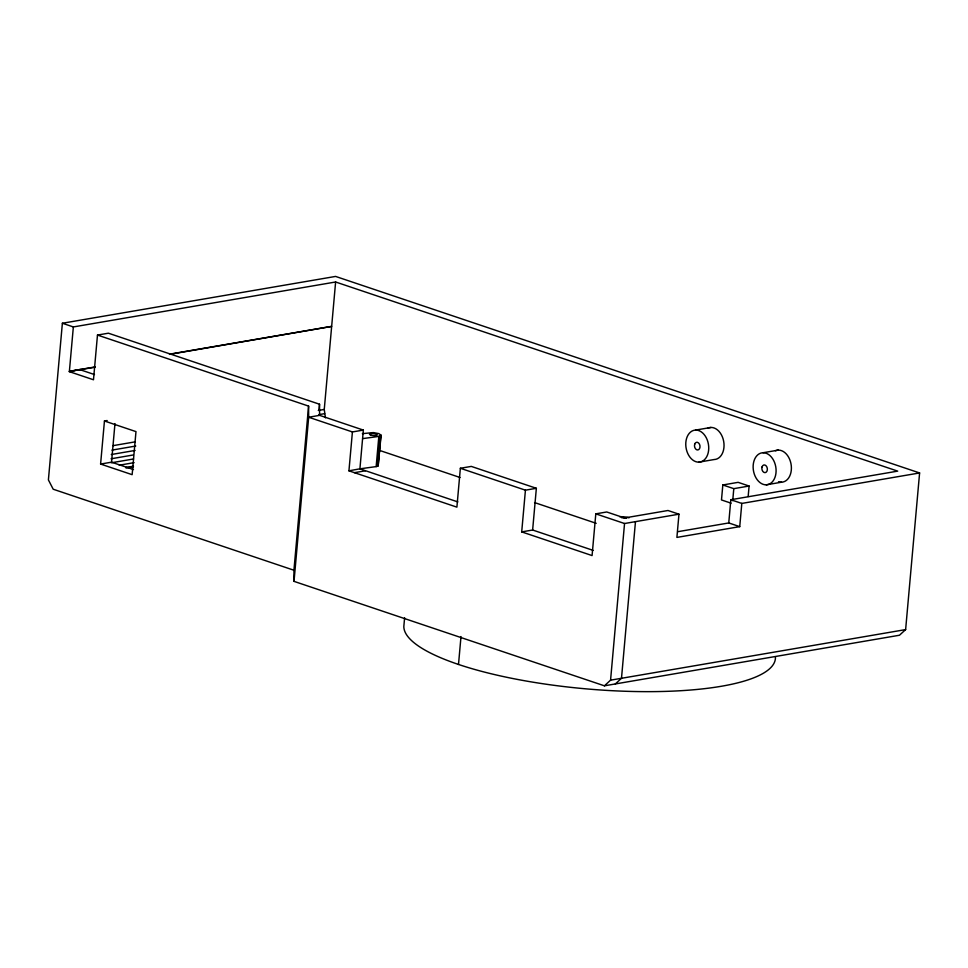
<?xml version="1.0" encoding="UTF-8"?>
<svg xmlns="http://www.w3.org/2000/svg" width="968" height="968" viewBox="0 0 968 968"><rect width="100%" height="100%" fill="white"/><g stroke="black" fill="none" stroke-linecap="round" stroke-linejoin="round"><path stroke-width="1.45" d="M363.339 430.082L352.412 431.946L348.94 470.823L359.914 468.827L363.339 430.082L319.597 415.357L308.671 417.232L294.018 581.369L604.407 685.816L899.466 635.238L905.625 629.599L919.6 472.953L335.581 276.424L62.375 323.251L48.4 479.898L53.204 489.227L293.933 570.237L294.018 581.369M319.597 415.357L319.513 404.225L108.404 333.198L97.478 335.061L93.485 379.771L69.357 371.651L73.35 326.942L335.618 281.99L897.699 471.126L730.828 499.73L728.759 522.95L677.612 531.722M104.447 420.995L135.98 431.607L132.144 474.671L100.599 464.059L104.447 420.995L107.17 420.523M100.599 464.059L111.526 462.184L114.974 423.573M293.933 570.237L308.586 406.1L97.478 335.061M318.98 410.202L319.513 404.225M325.454 417.813L324.256 409.44L335.618 281.99M457.864 501.92L359.914 468.827L376.153 466.6L378.839 436.399L381.102 435.201L378.827 433.616L373.346 432.587L362.371 433.652M376.153 466.6L377.375 466.298L380.073 436.096M377.375 466.298L378.149 465.886L380.835 435.685M378.149 465.886L381.102 435.201M404.612 617.729L403.825 626.538A186.509 47.008 5.1 0 0 589.996 689.192A186.509 47.008 5.1 0 0 775.453 657.405M536.357 488.296L525.43 490.171L521.704 531.892L532.63 530.016L536.357 488.296L471.295 466.407L460.357 468.27L456.896 507.147L348.94 470.823M458.505 664.447L460.998 636.545M919.6 472.953L741.803 503.421L739.734 526.64L676.898 537.409L678.967 514.189L667.993 510.499L624.505 517.953L606.73 511.975L595.804 513.851L592.077 555.571L521.704 531.892M604.407 685.816L610.566 680.165L624.541 523.519L678.967 514.189M635.468 521.655L621.492 678.29L615.333 683.94M748.155 496.524L749.099 486.033L738.124 482.342L722.83 484.968L721.487 499.948L731.094 503.178M732.728 500.65L733.792 488.659L749.099 486.033M69.357 371.651L80.32 369.474M95.191 366.92L69.394 371.337L95.166 367.211M169.533 354.373L331.661 326.385L169.557 354.179M113.062 445.643L135.375 441.819M318.303 410.468L324.256 409.44M111.949 450.108L135.75 446.03M318.678 414.679L324.619 413.651M111.284 454.524L135.084 450.447M111.066 458.784L133.378 454.96M111.247 462.801L133.56 458.977M119.233 465.209L134.104 462.656M126.046 467.447L133.487 466.177M354.433 472.674L365.359 470.799M695.641 430.07L710.948 427.457M698.86 462.159A16.166 11.326 80.3 0 0 706.301 437.814A16.166 11.326 80.3 0 0 686.59 438.383A16.166 11.326 80.3 0 0 698.86 462.159L714.166 459.534A16.166 11.326 80.3 0 0 723.628 441.081A16.166 11.326 80.3 0 0 708.056 428.086M763.002 452.746L778.296 450.12M766.22 484.823A16.166 11.326 80.3 0 0 773.662 460.478A16.166 11.326 80.3 0 0 753.951 461.046A16.166 11.326 80.3 0 0 766.22 484.823L781.515 482.209M610.566 680.165L905.625 629.599M125.985 467.98L133.415 466.794M362.613 438.625L378.839 436.399M722.83 484.968L733.792 488.659M730.828 499.73L741.803 503.421M728.759 522.95L739.734 526.64M62.375 323.251L73.35 326.942M352.412 431.946L308.671 417.232L308.586 406.1M460.357 468.27L525.43 490.171M595.804 513.851L624.541 523.519M378.343 449.999L460.03 477.49M534.554 502.574L596.191 523.313M80.283 369.776L94.477 374.555M532.63 530.016L593.154 550.381M111.526 462.184L133.463 469.565M621.65 517.747A3.884 0.98 5.1 0 1 626.332 518.291M619.714 516.731A7.768 1.96 5.1 0 1 629.055 517.819M775.416 450.749A16.166 11.326 80.3 0 1 791.292 465.838A16.166 11.326 80.3 0 1 778.526 481.737M370.623 435.019A3.884 0.98 5.1 0 0 377.096 435.116A3.884 0.98 5.1 0 0 372.353 433.519A3.884 0.98 5.1 0 0 370.623 435.019M694.685 444.251A3.884 2.723 80.3 0 0 697.638 449.975A3.884 2.723 80.3 0 0 699.428 444.118A3.884 2.723 80.3 0 0 694.685 444.251M762.046 466.927A3.884 2.723 80.3 0 0 764.998 472.638A3.884 2.723 80.3 0 0 766.789 466.794A3.884 2.723 80.3 0 0 762.046 466.927"/></g></svg>
